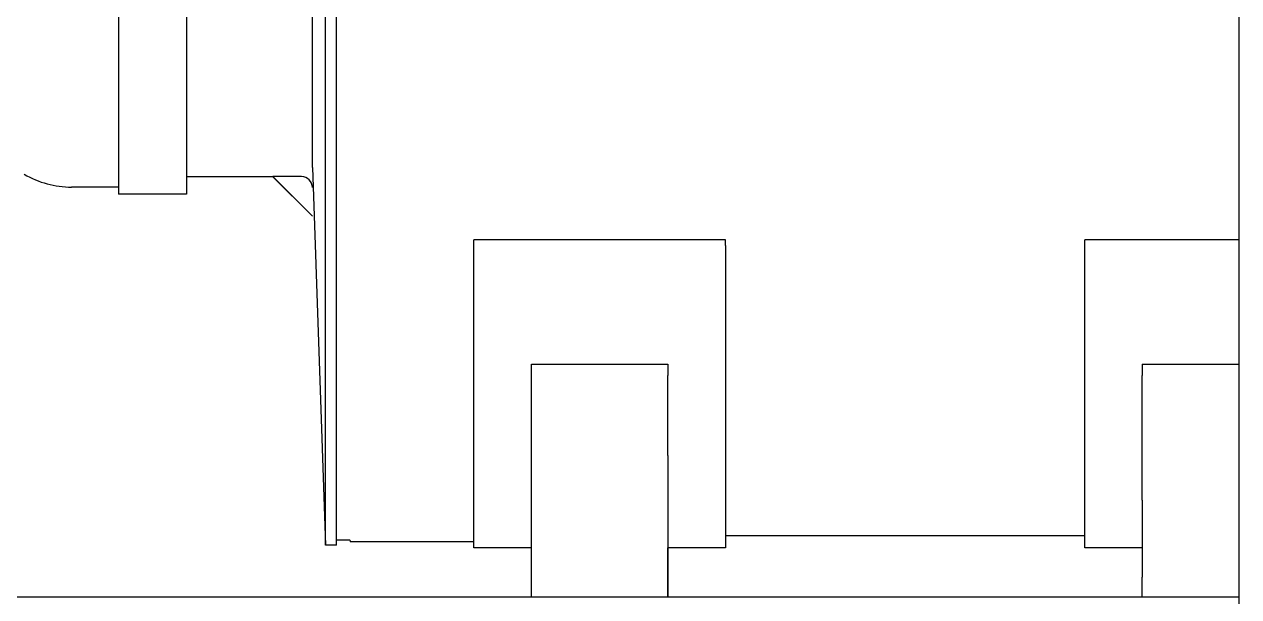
# Model space of a CAD drawing. Extents: x -31701 to 37626, y -27136 to 32271.
# Drawn here: x -12276.5 to -11938.5, y -25365.2 to -25206.1 of the extents above; entities that cross this region are included whole.
import ezdxf

# ---------------------------------------------------------------- set-up
doc = ezdxf.new("R2010")
doc.units = 0
doc.layers.get('0').update_dxf_attribs({"linetype": 'CONTINUOUS'})

msp = doc.modelspace()

# ---------------------------------------------------------------- linework, layer by layer
at = {"color": 104, "linetype": 'Continuous'}
for p, q in [((-11938.51, -24855.11), (-11938.51, -25415.11)), ((-12192.65, -25350.93), (-12192.65, -25017.33)), ((-12189.65, -25350.93), (-12189.65, -25017.33)), ((-12196.32, -25245.86), (-12196.32, -25108.08)), ((-12250.32, -25113.33), (-12250.32, -25253.33)), ((-12231.32, -25113.33), (-12231.32, -25253.33)), ((-12196.32, -25245.86), (-12192.65, -25350.93)), ((-12207.32, -25248.43), (-12231.32, -25248.43)), ((-12207.32, -25248.42), (-12196.32, -25259.42)), ((-12199.32, -25248.42), (-12207.32, -25248.42)), ((-12207.32, -25248.43), (-12196.32, -25259.43)), ((-12250.32, -25251.33), (-12263.32, -25251.33)), ((-12231.32, -25253.33), (-12250.32, -25253.33)), ((-12151.35, -25351.63), (-12151.35, -25265.97)), ((-12081.35, -25265.97), (-12151.35, -25265.97)), ((-12081.35, -25267.57), (-12081.35, -25265.97)), ((-12081.35, -25267.57), (-12081.35, -25351.63)), ((-11981.35, -25267.57), (-11981.35, -25265.97)), ((-11938.51, -25265.97), (-11981.35, -25265.97)), ((-11981.35, -25351.63), (-11981.35, -25267.57)), ((-12135.35, -25365.23), (-12135.35, -25300.57)), ((-12135.35, -25300.57), (-12097.35, -25300.57)), ((-12097.35, -25300.57), (-12097.35, -25303.7)), ((-11965.35, -25300.57), (-11938.51, -25300.57)), ((-11965.35, -25300.57), (-11965.35, -25303.7)), ((-12097.35, -25325.97), (-12097.35, -25303.7)), ((-11965.35, -25325.97), (-11965.35, -25303.7)), ((-12097.35, -25325.97), (-12097.35, -25365.23)), ((-11965.35, -25338.35), (-11965.35, -25325.97)), ((-11965.35, -25338.35), (-11965.35, -25359.83)), ((-11981.35, -25348.33), (-12081.35, -25348.33)), ((-12081.35, -25348.33), (-12081.35, -25348.43)), ((-12189.65, -25350.93), (-12192.65, -25350.93)), ((-12186.01, -25349.55), (-12189.65, -25349.55)), ((-12185.76, -25349.58), (-12185.76, -25349.58)), ((-12185.76, -25349.58), (-12185.76, -25349.93)), ((-12151.35, -25349.93), (-12185.76, -25349.93)), ((-12135.35, -25351.63), (-12151.35, -25351.63)), ((-12097.35, -25351.06), (-12097.35, -25365.23)), ((-12097.35, -25365.23), (-12097.35, -25351.63)), ((-12081.35, -25351.63), (-12097.35, -25351.63)), ((-11965.35, -25351.63), (-11981.35, -25351.63)), ((-12097.35, -25355.56), (-12097.35, -25355.58)), ((-11965.35, -25365.23), (-11965.35, -25359.83)), ((-12387.81, -25365.23), (-11938.51, -25365.23))]:
    msp.add_line(p, q, dxfattribs=at)
for centre, radius, start, end in [((-12263.32, -25225.33), 26, 239.537, 270), ((-12199.32, -25251.42), 3, 359.9867, 89.9996)]:
    msp.add_arc(centre, radius, start, end, dxfattribs=at)
msp.add_open_spline([(-12185.76, -25349.58), (-12185.76, -25349.58), (-12185.76, -25349.58), (-12185.76, -25349.58), (-12185.76, -25349.57), (-12185.77, -25349.57), (-12185.77, -25349.57), (-12185.77, -25349.57), (-12185.77, -25349.57), (-12185.77, -25349.57), (-12185.77, -25349.57), (-12185.77, -25349.57), (-12185.78, -25349.57), (-12185.78, -25349.57), (-12185.78, -25349.57), (-12185.78, -25349.57), (-12185.78, -25349.57), (-12185.79, -25349.57), (-12185.79, -25349.56), (-12185.79, -25349.56), (-12185.8, -25349.56), (-12185.8, -25349.56), (-12185.8, -25349.56), (-12185.81, -25349.56), (-12185.81, -25349.56), (-12185.81, -25349.56), (-12185.82, -25349.56), (-12185.82, -25349.56), (-12185.83, -25349.56), (-12185.83, -25349.56), (-12185.83, -25349.56), (-12185.84, -25349.56), (-12185.84, -25349.56), (-12185.85, -25349.56), (-12185.86, -25349.55), (-12185.86, -25349.55), (-12185.87, -25349.55), (-12185.87, -25349.55), (-12185.88, -25349.55), (-12185.89, -25349.55), (-12185.89, -25349.55), (-12185.9, -25349.55), (-12185.91, -25349.55), (-12185.91, -25349.55), (-12185.92, -25349.55), (-12185.93, -25349.55), (-12185.94, -25349.55), (-12185.94, -25349.55), (-12185.95, -25349.55), (-12185.96, -25349.55), (-12185.97, -25349.55), (-12185.97, -25349.55), (-12185.98, -25349.55), (-12185.99, -25349.55), (-12186, -25349.55), (-12186, -25349.55), (-12186.01, -25349.55), (-12186.01, -25349.55)], degree=3, knots=[0, 0, 0, 0, 0.0010485, 0.0021701, 0.003373, 0.0046641, 0.0060498, 0.0075355, 0.0091259, 0.010825, 0.0126364, 0.014563, 0.0166074, 0.0187722, 0.0210595, 0.0234713, 0.0260098, 0.0286772, 0.0314758, 0.0344081, 0.0374769, 0.0406856, 0.0440376, 0.0475374, 0.0511895, 0.0549996, 0.0589737, 0.0631189, 0.0674431, 0.071955, 0.0766645, 0.0815824, 0.086719, 0.0920802, 0.0976668, 0.1034756, 0.1094993, 0.1157274, 0.1221469, 0.1287429, 0.1354987, 0.1423972, 0.1494208, 0.1565522, 0.1637754, 0.1710756, 0.1784403, 0.1858597, 0.1933273, 0.2008401, 0.2083934, 0.2159804, 0.2235943, 0.2312284, 0.2388765, 0.2465323, 0.2541905, 0.2541905, 0.2541905, 0.2541905], dxfattribs=at)

doc.saveas('drawing.dxf')
